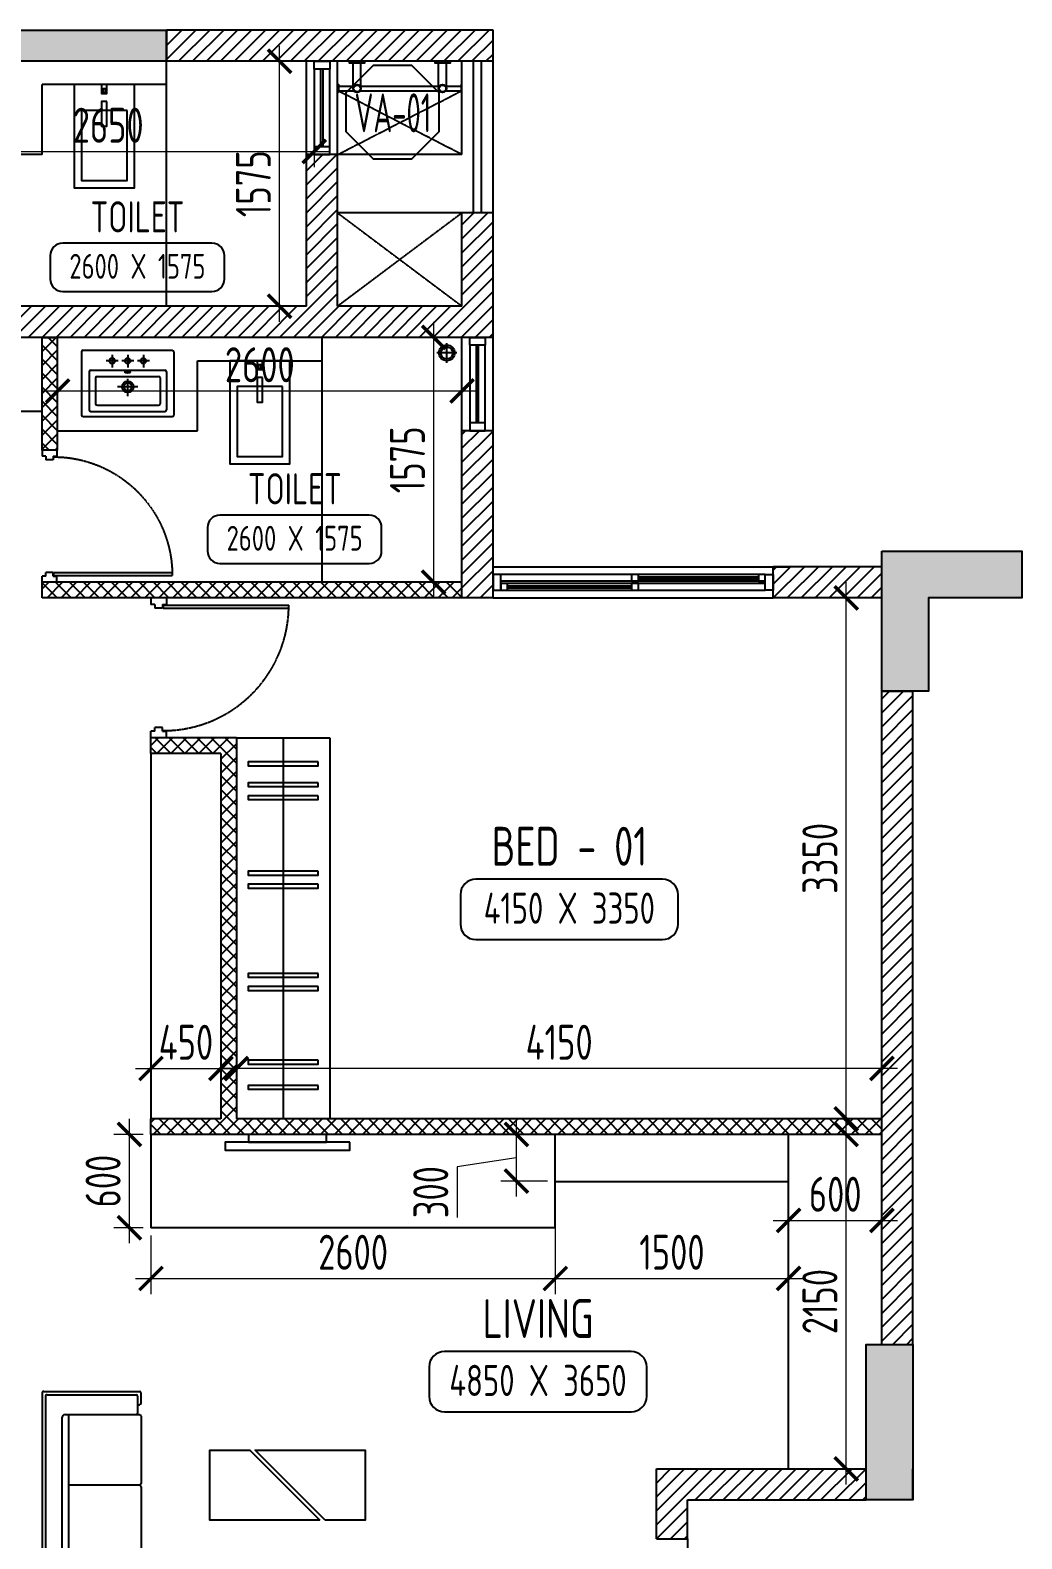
# Model space of a CAD drawing. Header units: millimetres. Extents: x -92307 to 258096, y -47434 to 112633.
# Drawn here: x 67 to 6443, y 9049 to 18749 of the extents above; entities that cross this region are included whole.
import ezdxf
from ezdxf.enums import TextEntityAlignment as Align

# ---------------------------------------------------------------- set-up
doc = ezdxf.new("R2010")
doc.units = ezdxf.units.MM
doc.header["$LTSCALE"] = 10
doc.header["$PDMODE"] = 35
doc.header["$PDSIZE"] = 500
doc.linetypes.add('DASHED', pattern=[19.05, 12.7, -6.35])
doc.linetypes.add('HIDDEN', pattern=[9.525, 6.35, -3.175])
for name, color, linetype in [('07--DIM-1', 1, 'Continuous'), ('A--BLOCKWALL-1', 9, 'Continuous'), ('A--BLOCKWALL-2', 2, 'Continuous'), ('A--BLOCKWALL-3', 3, 'Continuous'), ('A--BLOCKWALL-HATCH', 8, 'Continuous'), ('A--CONCRETE-1', 9, 'Continuous'), ('A--DOWN', 34, 'Continuous'), ('A--FIXTURE-0', 8, 'Continuous'), ('A--FURNITURE-0', 253, 'Continuous'), ('A--FURNITURE-1', 9, 'Continuous'), ('A--GLAZING-0', 181, 'Continuous'), ('A--HATCH-1', 8, 'Continuous'), ('A--SANITARY-0', 253, 'Continuous'), ('A--SHAFT-HIDDEN', 9, 'HIDDEN'), ('A--SPACENUMBER', 2, 'Continuous'), ('A--SPACENUMBER-1', 8, 'Continuous'), ('A--SPACEREF', 3, 'Continuous'), ('A--STELWRK-1', 9, 'Continuous'), ('A--TILING-1', 8, 'Continuous'), ('A--WINREF', 7, 'Continuous'), ('A--WINREF-1', 8, 'Continuous'), ('Typical floor Column Centre line$0$X-3rd Floor Column$0$A--COL250', 250, 'Continuous'), ('Typical floor Column Centre line$0$X-3rd Floor Column$0$A--CONCRETE-4', 4, 'Continuous')]:
    doc.layers.add(name, color=color, linetype=linetype)
doc.layers.add('A--STELWRK-2', color=2, linetype='Continuous', lineweight=25)
doc.styles.add('ISO', font='isocp2.shx', dxfattribs={"width": 0.8})
doc.dimstyles.new('A-DIM-100', dxfattribs={"dimscale": 100, "dimtxt": 2.25, "dimasz": 1.5, "dimexe": 1, "dimexo": 0.5, "dimgap": 0, "dimtad": 0, "dimdec": 0, "dimzin": 12, "dimdsep": 46, "dimtxsty": 'ISO', "dimblk": 'ARCHTICK', "dimcen": 1, "dimdle": 1, "dimclrd": 8, "dimclre": 8, "dimclrt": 256, "dimadec": 0, "dimazin": 3, "dimtfac": 1, "dimtdec": 0, "dimtmove": 1, "dimatfit": 2, "dimfxl": 1, "dimtvp": 0.75, "dimtolj": 1, "dimtzin": 12, "dimlwd": 18, "dimlwe": 18, "dimarcsym": 0})
pattern_1 = [(45, (9143.29, 4849.43), (-44.90128, 44.90128), [])]
pattern_2 = [(45, (9143.29, 4849.43), (-44.90128, 44.90128), []), (135, (9143.29, 4849.43), (-44.90128, -44.90128), [])]

# ---------------------------------------------------------------- blocks, each defined once
blk = doc.blocks.new('A$C542B73FF')
at = {"layer": 'A--FURNITURE-0'}
for points in [[(-400, 50), (400, 50), (400, 100), (-400, 100)], [(-250, 0), (250, 0), (250, 50), (-250, 50)]]:
    blk.add_lwpolyline(points, close=True, dxfattribs=at)
blk = doc.blocks.new('A$C1CBF2325')
at = {"layer": 'A--DOWN'}
for p, q in [((100, 0), (0, 0)), ((0, 0), (0, -42)), ((100, 0), (100, -42)), ((25, -42), (0, -42)), ((25, -42), (25, -67)), ((75, -67), (25, -67)), ((75, -42), (75, -67)), ((75, -42), (100, -42)), ((78.8, -46.2), (78.8, -67)), ((78.8, -46.2), (886, -46.2)), ((78.8, -67), (886, -67)), ((886, -67), (886, -46.2)), ((25, -858), (0, -858)), ((0, -900), (0, -858)), ((75, -833), (25, -833)), ((25, -858), (25, -833)), ((75, -858), (75, -833)), ((75, -858), (100, -858)), ((100, -900), (100, -858)), ((100, -900), (0, -900))]:
    blk.add_line(p, q, dxfattribs=at)
at = {"layer": 'A--DOWN', "color": 8, "linetype": 'DASHED', "ltscale": 0.005}
blk.add_arc((78.8, -46.2), 807.5, 269.73187, 358.52905, dxfattribs=at)
blk = doc.blocks.new('A$C68464E93')
at = {"layer": 'A--BLOCKWALL-1'}
for p, q in [((600, 200), (0, 200)), ((600, 0), (0, 0))]:
    blk.add_line(p, q, dxfattribs=at)
at = {"layer": 'A--DOWN'}
for p, q in [((50, 150), (550, 150)), ((550, 50), (50, 50))]:
    blk.add_line(p, q, dxfattribs=at)
for points in [[(50, 50), (50, 150), (0, 150), (0, 50), (50, 50)], [(550, 50), (550, 150), (600, 150), (600, 50), (550, 50)]]:
    blk.add_lwpolyline(points, dxfattribs=at)
at = {"layer": 'A--GLAZING-0'}
for p, q in [((550, 107), (50, 107)), ((550, 93), (50, 93))]:
    blk.add_line(p, q, dxfattribs=at)
blk = doc.blocks.new('A$C613641B0')
at = {"layer": 'A--BLOCKWALL-1'}
for p, q in [((0, 0), (-1800, 0)), ((0, -200), (-1800, -200))]:
    blk.add_line(p, q, dxfattribs=at)
at = {"layer": 'A--DOWN'}
for p, q in [((-50, -50), (-1750, -50)), ((-1750, -92.7), (-93, -92.7)), ((-1750, -107.3), (-50, -107.3)), ((-1750, -150), (-50, -150))]:
    blk.add_line(p, q, dxfattribs=at)
for points in [[(-1750, -50), (-1750, -150), (-1800, -150), (-1800, -50)], [(-934, -50), (-934, -92.7), (-891, -92.7), (-891, -50)], [(-93, -50), (-93, -92.7), (-50, -92.7), (-50, -50)], [(-50, -50), (-50, -150), (0, -150), (0, -50)], [(-1750, -107.3), (-1750, -150), (-1707, -150), (-1707, -107.3)], [(-934, -107.3), (-934, -150), (-891, -150), (-891, -107.3)]]:
    blk.add_lwpolyline(points, close=True, dxfattribs=at)
at = {"layer": 'A--GLAZING-0'}
for p, q in [((-93, -64.4), (-891, -64.4)), ((-93, -78.4), (-891, -78.4)), ((-934, -121.6), (-1707, -121.6)), ((-934, -135.6), (-1707, -135.6))]:
    blk.add_line(p, q, dxfattribs=at)
blk = doc.blocks.new('A$C704305AF')
at = {"layer": 'A--SANITARY-0'}
for p, q in [((0, 0.0635), (0, -0.0635)), ((0.0635, 0), (-0.0635, 0))]:
    blk.add_line(p, q, dxfattribs=at)
for major_axis, start_param, end_param in [((0, 0.0508), 3.141593, 9.424778), ((0, 0.0381), 6.283185307145827, 12.56637061432541)]:
    blk.add_ellipse((0, 0), major_axis=major_axis, ratio=1, start_param=start_param, end_param=end_param, dxfattribs=at)
blk = doc.blocks.new('SPACE')
at = {"layer": 'A--SPACENUMBER-1'}
blk.add_lwpolyline([(-600, 0), (600, 0, 0.41421356), (700, 100), (700, 288.5, 0.41421356), (600, 388.5), (-600, 388.5, 0.41421356), (-700, 288.5), (-700, 100, 0.41421356), (-600, 0, -0.05251446)], format="xyb", dxfattribs=at)
at = {"layer": 'A--SPACENUMBER', "style": 'ISO', "width": 0.8, "flags": 4}
blk.add_attdef('01', text='', height=250, dxfattribs=at).set_placement((0.455, 202.41), align=Align.MIDDLE)
at = {"layer": 'A--SPACEREF', "style": 'ISO', "width": 0.8, "flags": 4}
blk.add_attdef('S', text='', height=300, dxfattribs=at).set_placement((1.35, 474.975), align=Align.CENTER)
blk = doc.blocks.new('AL-OP')
at = {"layer": 'A--WINREF-1'}
blk.add_lwpolyline([(-124.3, 300), (-300, 124.3), (-300, -124.3), (-124.3, -300), (124.3, -300), (300, -124.3), (300, 124.3), (124.3, 300)], close=True, dxfattribs=at)
at = {"layer": 'A--WINREF', "style": 'ISO', "width": 0.6}
blk.add_attdef('AL-OP', text='', height=250, dxfattribs=at).set_placement((3.2, -4.8), align=Align.MIDDLE)
blk = doc.blocks.new('A$C3A434446')
at = {"layer": 'A--STELWRK-1', "color": 1}
for p, q in [((110, 939), (110, 1089)), ((160, 939), (160, 1089)), ((660, 939), (660, 1089)), ((710, 939), (710, 1089)), ((15, 939), (115, 939)), ((15, 909), (115, 909)), ((155, 939), (665, 939)), ((155, 909), (665, 909)), ((705, 939), (805, 939)), ((705, 909), (805, 909))]:
    blk.add_line(p, q, dxfattribs=at)
at = {"layer": 'A--STELWRK-1'}
for points in [[(85.4, 1099), (85.4, 1089), (185.4, 1089), (185.4, 1099)], [(635.4, 1099), (635.4, 1089), (735.4, 1089), (735.4, 1099)], [(15, 899), (10, 899), (10, 949), (15, 949)], [(805, 899), (810, 899), (810, 949), (805, 949)]]:
    blk.add_lwpolyline(points, close=True, dxfattribs=at)
at = {"layer": 'A--STELWRK-2'}
for centre, radius in [((135, 924), 25), ((135, 924), 22), ((685, 924), 25), ((685, 924), 22)]:
    blk.add_circle(centre, radius, dxfattribs=at)
blk = doc.blocks.new('A$C64853205')
at = {"layer": 'A--FURNITURE-0'}
for p, q in [((-708, 13), (-708, 736)), ((-621, 749), (-696, 749)), ((-683, 38), (-683, 711)), ((-546, 724), (-671, 724)), ((-608, 724), (-608, 736)), ((-533, 711), (-533, 736)), ((-533, 175), (-533, 711)), ((-521, 749), (-12, 749)), ((0, 736), (0, 200)), ((13, 749), (521, 749)), ((533, 736), (533, 175)), ((546, 724), (671, 724)), ((608, 724), (608, 736)), ((621, 749), (696, 749)), ((683, 38), (683, 711)), ((708, 13), (708, 736)), ((-533, 200), (533, 200)), ((-508, 150), (508, 150)), ((-696, 0), (696, 0)), ((-671, 25), (671, 25))]:
    blk.add_line(p, q, dxfattribs=at)
for centre, radius, start, end in [((-696, 736), 12.5, 90, 180), ((-671, 711), 12.5, 90, 180), ((-621, 736), 12.5, 0, 90), ((-546, 711), 12.5, 0, 90), ((-521, 736), 12.5, 90, 180), ((-12, 736), 12.5, 0, 90), ((13, 736), 12.5, 90, 180), ((521, 736), 12.5, 0, 90), ((546, 711), 12.5, 90, 180), ((621, 736), 12.5, 90, 180), ((671, 711), 12.5, 0, 90), ((696, 736), 12.5, 0, 90), ((-508, 175), 25, 180, 270), ((508, 175), 25, 270, 0), ((-696, 13), 12.5, 180, 270), ((-671, 38), 12.5, 180, 270), ((671, 38), 12.5, 270, 0), ((696, 13), 12.5, 270, 0)]:
    blk.add_arc(centre, radius, start, end, dxfattribs=at)
blk = doc.blocks.new('A$C76363F86-flat-10')
at = {"layer": 'A--SANITARY-0'}
for points in [[(0, -0.1932), (0, 0.1932), (-0.6627, 0.1932), (-0.6627, -0.1932)], [(-0.1667, -0.1461), (-0.1667, 0.1461), (-0.6157, 0.1461), (-0.6157, -0.1461)], [(-0.108, -0.0173), (-0.108, 0.0173), (-0.2664, 0.0173), (-0.2664, -0.0173)], [(0, -0.0173), (0, 0.0173), (-0.0567, 0.0173), (-0.0567, -0.0173)], [(-0.0269, -0.0093), (-0.0269, 0.0081), (-0.0504, 0.0081), (-0.0504, -0.0093)]]:
    blk.add_lwpolyline(points, close=True, dxfattribs=at)
blk = doc.blocks.new('A$C302618AE')
at = {"layer": 'A--SANITARY-0'}
for p, q in [((-286.6, 0), (286.6, 0)), ((-296.6, -10), (-296.6, -416.5)), ((-60.1, -67.5), (-138, -67.5)), ((-99.5, -30), (-99.5, -110.2)), ((40, -67.5), (-37.9, -67.5)), ((0.5, -30), (0.5, -110.2)), ((140.5, -67.5), (62.6, -67.5)), ((101.1, -30), (101.1, -110.2)), ((296.6, -10), (296.6, -416.5)), ((-247.4, -138.5), (-247.4, -382.6)), ((-237.4, -128.5), (240, -128.5)), ((-206.4, -177.7), (-206.4, -343.3)), ((-196.4, -167.7), (198.9, -167.7)), ((-0.1, -182.6), (-0.1, -294.6)), ((208.9, -177.7), (208.9, -343.3)), ((250, -138.5), (250, -382.6)), ((65.1, -236), (-64.9, -236)), ((-196.4, -353.3), (198.9, -353.3)), ((-286.6, -426.5), (286.6, -426.5)), ((-237.4, -392.6), (240, -392.6))]:
    blk.add_line(p, q, dxfattribs=at)
for centre, radius in [((-99.5, -67.5), 17.8), ((0.5, -67.5), 17.8), ((101.1, -67.5), 17.8), ((1.1, -234.9), 36.3), ((1.1, -234.7), 25)]:
    blk.add_circle(centre, radius, dxfattribs=at)
for centre, start, end in [((-286.6, -10), 90, 180), ((286.6, -10), 0, 90), ((-237.4, -138.5), 90, 180), ((-196.4, -177.7), 90, 180), ((198.9, -177.7), 0, 90), ((240, -138.5), 0, 90), ((-237.4, -382.6), 180, 270), ((-196.4, -343.3), 180, 270), ((198.9, -343.3), 270, 0), ((240, -382.6), 270, 0), ((-286.6, -416.5), 180, 270), ((286.6, -416.5), 270, 0)]:
    blk.add_arc(centre, 10, start, end, dxfattribs=at)
blk.add_ellipse((-0.1, -141.1), major_axis=(17.6, 0), ratio=0.318204, dxfattribs=at)
blk = doc.blocks.new('_ArchTick')
at = {"color": 0, "const_width": 0.15}
blk.add_lwpolyline([(-0.5, -0.5), (0.5, 0.5)], dxfattribs=at)
blk = doc.blocks.new('*D445')
at = {"layer": '07--DIM-1', "color": 8, "lineweight": 18}
for p, q in [((-756.7, 18499.4), (-756.7, 17869.3)), ((1893.3, 18449.4), (1893.3, 17869.3)), ((-856.7, 17969.3), (1993.3, 17969.3))]:
    blk.add_line(p, q, dxfattribs=at)
at = {"layer": 'Defpoints', "color": 0}
for p in [(-756.7, 18549.4), (1893.3, 18499.4), (1893.3, 17969.3)]:
    blk.add_point(p, dxfattribs=at)
at = {"layer": '07--DIM-1', "color": 8, "lineweight": 18, "xscale": 150, "yscale": 150, "zscale": 150, "rotation": 180}
blk.add_blockref('_ArchTick', (-756.7, 17969.3), dxfattribs=at)
at = {"layer": '07--DIM-1', "color": 8, "lineweight": 18, "xscale": 150, "yscale": 150, "zscale": 150}
blk.add_blockref('_ArchTick', (1893.3, 17969.3), dxfattribs=at)
at = {"layer": '07--DIM-1', "insert": (568.3, 18138.1), "char_height": 225, "attachment_point": 5, "style": 'ISO'}
blk.add_mtext('\\A1;2650', dxfattribs=at)
blk = doc.blocks.new('*D446')
at = {"layer": '07--DIM-1', "color": 8, "lineweight": 18}
for p, q in [((1670.3, 16874.4), (1670.3, 18649.4)), ((1793.3, 18549.4), (1570.3, 18549.4)), ((1793.3, 16974.4), (1570.3, 16974.4))]:
    blk.add_line(p, q, dxfattribs=at)
at = {"layer": 'Defpoints', "color": 0}
for p in [(1670.3, 18549.4), (1843.3, 18549.4), (1843.3, 16974.4)]:
    blk.add_point(p, dxfattribs=at)
at = {"layer": '07--DIM-1', "color": 8, "lineweight": 18, "xscale": 150, "yscale": 150, "zscale": 150}
for p, rotation in [((1670.3, 18549.4), 90), ((1670.3, 16974.4), 270)]:
    blk.add_blockref('_ArchTick', p, dxfattribs=dict(at, rotation=rotation))
at = {"layer": '07--DIM-1', "insert": (1501.6, 17761.9), "char_height": 225, "attachment_point": 5, "rotation": 90, "style": 'ISO'}
blk.add_mtext('\\A1;1575', dxfattribs=at)
blk = doc.blocks.new('*D447')
at = {"layer": '07--DIM-1', "color": 8, "lineweight": 18}
for p, q in [((243.3, 16724.4), (243.3, 16329.6)), ((2843.3, 16724.4), (2843.3, 16329.6)), ((143.3, 16429.6), (2943.3, 16429.6))]:
    blk.add_line(p, q, dxfattribs=at)
at = {"layer": 'Defpoints', "color": 0}
for p in [(243.3, 16774.4), (2843.3, 16774.4), (2843.3, 16429.6)]:
    blk.add_point(p, dxfattribs=at)
at = {"layer": '07--DIM-1', "color": 8, "lineweight": 18, "xscale": 150, "yscale": 150, "zscale": 150, "rotation": 180}
blk.add_blockref('_ArchTick', (243.3, 16429.6), dxfattribs=at)
at = {"layer": '07--DIM-1', "color": 8, "lineweight": 18, "xscale": 150, "yscale": 150, "zscale": 150}
blk.add_blockref('_ArchTick', (2843.3, 16429.6), dxfattribs=at)
at = {"layer": '07--DIM-1', "insert": (1543.3, 16598.3), "char_height": 225, "attachment_point": 5, "style": 'ISO'}
blk.add_mtext('\\A1;2600', dxfattribs=at)
blk = doc.blocks.new('*D448')
at = {"layer": '07--DIM-1', "color": 8, "lineweight": 18}
for p, q in [((2661.2, 16874.4), (2661.2, 15099.4)), ((2793.3, 16774.4), (2561.2, 16774.4)), ((2793.3, 15199.4), (2561.2, 15199.4))]:
    blk.add_line(p, q, dxfattribs=at)
at = {"layer": 'Defpoints', "color": 0}
for p in [(2843.3, 16774.4), (2661.2, 15199.4), (2843.3, 15199.4)]:
    blk.add_point(p, dxfattribs=at)
at = {"layer": '07--DIM-1', "color": 8, "lineweight": 18, "xscale": 150, "yscale": 150, "zscale": 150}
for p, rotation in [((2661.2, 16774.4), 90), ((2661.2, 15199.4), 270)]:
    blk.add_blockref('_ArchTick', p, dxfattribs=dict(at, rotation=rotation))
at = {"layer": '07--DIM-1', "insert": (2492.5, 15986.9), "char_height": 225, "attachment_point": 5, "rotation": 90, "style": 'ISO'}
blk.add_mtext('\\A1;1575', dxfattribs=at)
blk = doc.blocks.new('*D453')
at = {"layer": '07--DIM-1', "color": 8, "lineweight": 18}
for p, q in [((1393.3, 11799.4), (1393.3, 12173.3)), ((5543.3, 11799.4), (5543.3, 12173.3)), ((5643.3, 12073.3), (1293.3, 12073.3))]:
    blk.add_line(p, q, dxfattribs=at)
at = {"layer": 'Defpoints', "color": 0}
for p in [(1393.3, 12073.3), (1393.3, 11749.4), (5543.3, 11749.4)]:
    blk.add_point(p, dxfattribs=at)
at = {"layer": '07--DIM-1', "color": 8, "lineweight": 18, "xscale": 150, "yscale": 150, "zscale": 150, "rotation": 180}
blk.add_blockref('_ArchTick', (1393.3, 12073.3), dxfattribs=at)
at = {"layer": '07--DIM-1', "color": 8, "lineweight": 18, "xscale": 150, "yscale": 150, "zscale": 150}
blk.add_blockref('_ArchTick', (5543.3, 12073.3), dxfattribs=at)
at = {"layer": '07--DIM-1', "insert": (3468.3, 12242), "char_height": 225, "attachment_point": 5, "style": 'ISO'}
blk.add_mtext('\\A1;4150', dxfattribs=at)
blk = doc.blocks.new('*D454')
at = {"layer": '07--DIM-1', "color": 8, "lineweight": 18}
for p, q in [((5313.7, 9399.4), (5313.7, 11749.4)), ((5393.3, 11649.4), (5213.7, 11649.4)), ((5393.3, 9499.4), (5213.7, 9499.4))]:
    blk.add_line(p, q, dxfattribs=at)
at = {"layer": 'Defpoints', "color": 0}
for p in [(5313.7, 11649.4), (5443.3, 11649.4), (5443.3, 9499.4)]:
    blk.add_point(p, dxfattribs=at)
at = {"layer": '07--DIM-1', "color": 8, "lineweight": 18, "xscale": 150, "yscale": 150, "zscale": 150}
for p, rotation in [((5313.7, 11649.4), 90), ((5313.7, 9499.4), 270)]:
    blk.add_blockref('_ArchTick', p, dxfattribs=dict(at, rotation=rotation))
at = {"layer": '07--DIM-1', "insert": (5144.9, 10574.4), "char_height": 225, "attachment_point": 5, "rotation": 90, "style": 'ISO'}
blk.add_mtext('\\A1;2150', dxfattribs=at)
blk = doc.blocks.new('*D455')
at = {"layer": '07--DIM-1', "color": 8, "lineweight": 18}
for p, q in [((5313.7, 11649.4), (5313.7, 15199.4)), ((5493.3, 15099.4), (5213.7, 15099.4)), ((5493.3, 11749.4), (5213.7, 11749.4))]:
    blk.add_line(p, q, dxfattribs=at)
at = {"layer": 'Defpoints', "color": 0}
for p in [(5313.7, 15099.4), (5543.3, 15099.4), (5543.3, 11749.4)]:
    blk.add_point(p, dxfattribs=at)
at = {"layer": '07--DIM-1', "color": 8, "lineweight": 18, "xscale": 150, "yscale": 150, "zscale": 150}
for p, rotation in [((5313.7, 15099.4), 90), ((5313.7, 11749.4), 270)]:
    blk.add_blockref('_ArchTick', p, dxfattribs=dict(at, rotation=rotation))
at = {"layer": '07--DIM-1', "insert": (5145, 13424.4), "char_height": 225, "attachment_point": 5, "rotation": 90, "style": 'ISO'}
blk.add_mtext('\\A1;3350', dxfattribs=at)
blk = doc.blocks.new('*D456')
at = {"layer": '07--DIM-1', "color": 8, "lineweight": 18}
for p, q in [((843.3, 11799.4), (843.3, 12173.3)), ((1293.3, 11799.4), (1293.3, 12173.3)), ((743.3, 12073.3), (1393.3, 12073.3))]:
    blk.add_line(p, q, dxfattribs=at)
at = {"layer": 'Defpoints', "color": 0}
for p in [(1293.3, 12073.3), (843.3, 11749.4), (1293.3, 11749.4)]:
    blk.add_point(p, dxfattribs=at)
at = {"layer": '07--DIM-1', "color": 8, "lineweight": 18, "xscale": 150, "yscale": 150, "zscale": 150, "rotation": 180}
blk.add_blockref('_ArchTick', (843.3, 12073.3), dxfattribs=at)
at = {"layer": '07--DIM-1', "color": 8, "lineweight": 18, "xscale": 150, "yscale": 150, "zscale": 150}
blk.add_blockref('_ArchTick', (1293.3, 12073.3), dxfattribs=at)
at = {"layer": '07--DIM-1', "insert": (1068.3, 12242), "char_height": 225, "attachment_point": 5, "style": 'ISO'}
blk.add_mtext('\\A1;450', dxfattribs=at)
blk = doc.blocks.new('*D461')
at = {"layer": '07--DIM-1', "color": 8, "lineweight": 18}
for p, q in [((704.4, 10949.4), (704.4, 11749.4)), ((793.3, 11649.4), (604.4, 11649.4)), ((793.3, 11049.4), (604.4, 11049.4))]:
    blk.add_line(p, q, dxfattribs=at)
at = {"layer": 'Defpoints', "color": 0}
for p in [(704.4, 11649.4), (843.3, 11649.4), (843.3, 11049.4)]:
    blk.add_point(p, dxfattribs=at)
at = {"layer": '07--DIM-1', "color": 8, "lineweight": 18, "xscale": 150, "yscale": 150, "zscale": 150}
for p, rotation in [((704.4, 11649.4), 90), ((704.4, 11049.4), 270)]:
    blk.add_blockref('_ArchTick', p, dxfattribs=dict(at, rotation=rotation))
at = {"layer": '07--DIM-1', "insert": (535.6, 11349.4), "char_height": 225, "attachment_point": 5, "rotation": 90, "style": 'ISO'}
blk.add_mtext('\\A1;600', dxfattribs=at)
blk = doc.blocks.new('*D462')
at = {"layer": '07--DIM-1', "color": 8, "lineweight": 18}
for p, q in [((843.3, 10999.4), (843.3, 10623.1)), ((3443.3, 10999.4), (3443.3, 10623.1)), ((743.3, 10723.1), (3543.3, 10723.1))]:
    blk.add_line(p, q, dxfattribs=at)
at = {"layer": 'Defpoints', "color": 0}
for p in [(843.3, 11049.4), (3443.3, 11049.4), (3443.3, 10723.1)]:
    blk.add_point(p, dxfattribs=at)
at = {"layer": '07--DIM-1', "color": 8, "lineweight": 18, "xscale": 150, "yscale": 150, "zscale": 150, "rotation": 180}
blk.add_blockref('_ArchTick', (843.3, 10723.1), dxfattribs=at)
at = {"layer": '07--DIM-1', "color": 8, "lineweight": 18, "xscale": 150, "yscale": 150, "zscale": 150}
blk.add_blockref('_ArchTick', (3443.3, 10723.1), dxfattribs=at)
at = {"layer": '07--DIM-1', "insert": (2143.3, 10891.9), "char_height": 225, "attachment_point": 5, "style": 'ISO'}
blk.add_mtext('\\A1;2600', dxfattribs=at)
blk = doc.blocks.new('*D463')
at = {"layer": '07--DIM-1', "color": 8, "lineweight": 18}
for p, q in [((3443.3, 11294.6), (3443.3, 10623.1)), ((4943.3, 11294.6), (4943.3, 10623.1)), ((3343.3, 10723.1), (5043.3, 10723.1))]:
    blk.add_line(p, q, dxfattribs=at)
at = {"layer": 'Defpoints', "color": 0}
for p in [(3443.3, 11344.6), (4943.3, 11344.6), (4943.3, 10723.1)]:
    blk.add_point(p, dxfattribs=at)
at = {"layer": '07--DIM-1', "color": 8, "lineweight": 18, "xscale": 150, "yscale": 150, "zscale": 150, "rotation": 180}
blk.add_blockref('_ArchTick', (3443.3, 10723.1), dxfattribs=at)
at = {"layer": '07--DIM-1', "color": 8, "lineweight": 18, "xscale": 150, "yscale": 150, "zscale": 150}
blk.add_blockref('_ArchTick', (4943.3, 10723.1), dxfattribs=at)
at = {"layer": '07--DIM-1', "insert": (4193.3, 10891.9), "char_height": 225, "attachment_point": 5, "style": 'ISO'}
blk.add_mtext('\\A1;1500', dxfattribs=at)
blk = doc.blocks.new('*D464')
at = {"layer": '07--DIM-1', "color": 8, "lineweight": 18}
for p, q in [((3192.7, 11749.4), (3192.7, 11249.4)), ((3393.3, 11649.4), (3092.7, 11649.4)), ((3192.7, 11499.4), (2811.4, 11440.6)), ((2811.4, 11440.6), (2811.4, 11116.4)), ((3393.3, 11349.4), (3092.7, 11349.4))]:
    blk.add_line(p, q, dxfattribs=at)
at = {"layer": 'Defpoints', "color": 0}
for p in [(3443.3, 11649.4), (3192.7, 11349.4), (3443.3, 11349.4)]:
    blk.add_point(p, dxfattribs=at)
at = {"layer": '07--DIM-1', "color": 8, "lineweight": 18, "xscale": 150, "yscale": 150, "zscale": 150}
for p, rotation in [((3192.7, 11649.4), 90), ((3192.7, 11349.4), 270)]:
    blk.add_blockref('_ArchTick', p, dxfattribs=dict(at, rotation=rotation))
at = {"layer": '07--DIM-1', "insert": (2642.7, 11278.5), "char_height": 225, "attachment_point": 5, "rotation": 90, "style": 'ISO'}
blk.add_mtext('\\A1;300', dxfattribs=at)
blk = doc.blocks.new('*D465')
at = {"layer": '07--DIM-1', "color": 8, "lineweight": 18}
for p, q in [((4943.3, 11599.4), (4943.3, 10996.2)), ((5543.3, 11599.4), (5543.3, 10996.2)), ((4843.3, 11096.2), (5643.3, 11096.2))]:
    blk.add_line(p, q, dxfattribs=at)
at = {"layer": 'Defpoints', "color": 0}
for p in [(4943.3, 11649.4), (5543.3, 11649.4), (5543.3, 11096.2)]:
    blk.add_point(p, dxfattribs=at)
at = {"layer": '07--DIM-1', "color": 8, "lineweight": 18, "xscale": 150, "yscale": 150, "zscale": 150, "rotation": 180}
blk.add_blockref('_ArchTick', (4943.3, 11096.2), dxfattribs=at)
at = {"layer": '07--DIM-1', "color": 8, "lineweight": 18, "xscale": 150, "yscale": 150, "zscale": 150}
blk.add_blockref('_ArchTick', (5543.3, 11096.2), dxfattribs=at)
at = {"layer": '07--DIM-1', "insert": (5243.3, 11265), "char_height": 225, "attachment_point": 5, "style": 'ISO'}
blk.add_mtext('\\A1;600', dxfattribs=at)

msp = doc.modelspace()

# ---------------------------------------------------------------- hatches: boundary and pattern name
at = {"layer": 'A--BLOCKWALL-HATCH'}
h = msp.add_hatch(dxfattribs=at)
h.set_pattern_fill('ANSI37', color=256, scale=20, style=0)
h.set_pattern_definition(pattern_2)
h.paths.add_polyline_path([(143.3, 16774.4), (243.3, 16774.4), (243.3, 16049.4), (143.3, 16049.4)])
h = msp.add_hatch(dxfattribs=at)
h.set_pattern_fill('ANSI37', color=256, scale=20, style=0)
h.set_pattern_definition(pattern_2)
h.paths.add_polyline_path([(2843.3, 15099.4), (143.3, 15099.4), (143.3, 15199.4), (2843.3, 15199.4)])
h = msp.add_hatch(dxfattribs=at)
h.set_pattern_fill('ANSI37', color=256, scale=20, style=0)
h.set_pattern_definition(pattern_2)
h.paths.add_polyline_path([(1293.3, 12974.4), (1293.3, 12874.4), (1293.3, 11749.4), (843.3, 11749.4), (843.3, 11649.4), (5543.3, 11649.4), (5543.3, 11749.4), (1393.3, 11749.4), (1393.3, 14199.4), (843.3, 14199.4), (843.3, 14099.4), (1293.3, 14099.4)])
at = {"layer": 'A--HATCH-1'}
h = msp.add_hatch(dxfattribs=at)
h.set_pattern_fill('ANSI31', color=256, scale=20, style=0)
h.set_pattern_definition(pattern_1)
h.paths.add_polyline_path([(3043.3, 18549.4), (943.3, 18549.4), (943.3, 18749.4), (3043.3, 18749.4)])
h = msp.add_hatch(dxfattribs=at)
h.set_pattern_fill('ANSI31', color=256, scale=20, style=0)
h.set_pattern_definition(pattern_1)
h.paths.add_polyline_path([(3043.3, 16774.4), (3043.3, 17574.4), (2843.3, 17574.4), (2843.3, 16974.4), (2043.3, 16974.4), (2043.3, 17949.4), (1843.3, 17949.4), (1843.3, 16974.4), (-856.7, 16974.4), (-856.7, 16774.4)])
h = msp.add_hatch(dxfattribs=at)
h.set_pattern_fill('ANSI31', color=256, scale=20, style=0)
h.set_pattern_definition(pattern_1)
h.paths.add_polyline_path([(3043.3, 16174.4), (2843.3, 16174.4), (2843.3, 15099.4), (3043.3, 15099.4)])
h = msp.add_hatch(dxfattribs=at)
h.set_pattern_fill('ANSI31', color=256, scale=20, style=0)
h.set_pattern_definition(pattern_1)
h.paths.add_polyline_path([(5543.3, 15299.4), (4843.3, 15299.4), (4843.3, 15099.4), (5543.3, 15099.4)])
h = msp.add_hatch(dxfattribs=at)
h.set_pattern_fill('ANSI31', color=256, scale=20, style=0)
h.set_pattern_definition(pattern_1)
h.paths.add_polyline_path([(5543.3, 10299.4), (5743.3, 10299.4), (5743.3, 14499.4), (5543.3, 14499.4)])
h = msp.add_hatch(dxfattribs=at)
h.set_pattern_fill('ANSI31', color=256, scale=20, style=0)
h.set_pattern_definition(pattern_1)
h.paths.add_polyline_path([(5443.3, 9299.4), (5443.3, 9499.4), (4093.3, 9499.4), (4093.3, 9049.4), (4293.3, 9049.4), (4293.3, 9299.4)])
at = {"layer": 'Typical floor Column Centre line$0$X-3rd Floor Column$0$A--COL250'}
h = msp.add_hatch(color=256, dxfattribs=at)
h.dxf.hatch_style = 1
h.paths.add_polyline_path([(-306.7, 18749.4), (943.3, 18749.4), (943.3, 18549.4), (-306.7, 18549.4)])
h = msp.add_hatch(color=256, dxfattribs=at)
h.dxf.hatch_style = 1
h.paths.add_polyline_path([(5843.3, 15099.4), (6443.3, 15099.4), (6443.3, 15399.4), (5543.3, 15399.4), (5543.3, 14499.4), (5843.3, 14499.4)])
h = msp.add_hatch(color=256, dxfattribs=at)
h.dxf.hatch_style = 1
h.paths.add_polyline_path([(5443.3, 9299.4), (5443.3, 10299.4), (5743.3, 10299.4), (5743.3, 9299.4)])

# ---------------------------------------------------------------- linework, layer by layer
msp.add_line((-756.7, 16299.4), (143.3, 16299.4))
at = {"layer": 'A--BLOCKWALL-2'}
for p, q in [((143.3, 16049.4), (143.3, 16774.4)), ((143.3, 16774.4), (243.3, 16774.4)), ((243.3, 16049.4), (243.3, 16774.4)), ((243.3, 16049.4), (143.3, 16049.4)), ((4843.3, 15299.4), (4943.3, 15299.4)), ((143.3, 15099.4), (143.3, 15199.4)), ((2843.3, 15199.4), (143.3, 15199.4)), ((2843.3, 15099.4), (2843.3, 15199.4)), ((2843.3, 15099.4), (143.3, 15099.4)), ((843.3, 14099.4), (843.3, 14199.4)), ((1393.3, 14199.4), (843.3, 14199.4)), ((1393.3, 14199.4), (1393.3, 11749.4)), ((1293.3, 14099.4), (843.3, 14099.4)), ((1293.3, 14099.4), (1293.3, 12974.4)), ((1293.3, 12974.4), (1293.3, 12874.4)), ((1293.3, 12874.4), (1293.3, 11749.4)), ((843.3, 11649.4), (843.3, 11749.4)), ((1293.3, 11749.4), (843.3, 11749.4)), ((5543.3, 11749.4), (1393.3, 11749.4)), ((5543.3, 11649.4), (5543.3, 11749.4)), ((5743.3, 11649.4), (5743.3, 11749.4)), ((5543.3, 11649.4), (843.3, 11649.4))]:
    msp.add_line(p, q, dxfattribs=at)
at = {"layer": 'A--BLOCKWALL-3'}
for p, q in [((943.3, 18549.4), (943.3, 18749.4)), ((3043.3, 18749.4), (943.3, 18749.4)), ((3043.3, 18549.4), (3043.3, 18749.4)), ((3043.3, 18549.4), (943.3, 18549.4)), ((1843.3, 16974.4), (1843.3, 17949.4)), ((2043.3, 17949.4), (1843.3, 17949.4)), ((2043.3, 16974.4), (2043.3, 17949.4)), ((2843.3, 16974.4), (2843.3, 17574.4)), ((3043.3, 17574.4), (2843.3, 17574.4)), ((3043.3, 16774.4), (3043.3, 17574.4)), ((1843.3, 16974.4), (-856.7, 16974.4)), ((2843.3, 16974.4), (2043.3, 16974.4)), ((3043.3, 16774.4), (-856.7, 16774.4)), ((2843.3, 15099.4), (2843.3, 16174.4)), ((3043.3, 16174.4), (2843.3, 16174.4)), ((3043.3, 15099.4), (3043.3, 16174.4)), ((5543.3, 15399.4), (5743.3, 15399.4)), ((4843.3, 15099.4), (4843.3, 15299.4)), ((5543.3, 15299.4), (4843.3, 15299.4)), ((5543.3, 15099.4), (5543.3, 15299.4)), ((3043.3, 15099.4), (2843.3, 15099.4)), ((5543.3, 15099.4), (4843.3, 15099.4)), ((5543.3, 10299.4), (5543.3, 14499.4)), ((5543.3, 14499.4), (5743.3, 14499.4)), ((5743.3, 10299.4), (5743.3, 14499.4)), ((5543.3, 10299.4), (5743.3, 10299.4)), ((4093.3, 9049.4), (4093.3, 9499.4)), ((4093.3, 9499.4), (5443.3, 9499.4)), ((5443.3, 9299.4), (5443.3, 9499.4)), ((5743.3, 9299.4), (5743.3, 9499.4)), ((4293.3, 9049.4), (4293.3, 9299.4)), ((4293.3, 9299.4), (5443.3, 9299.4)), ((4093.3, 9049.4), (4293.3, 9049.4))]:
    msp.add_line(p, q, dxfattribs=at)
at = {"layer": 'A--CONCRETE-1'}
for p, q in [((2843.3, 17949.4), (2843.3, 18549.4)), ((3043.3, 17574.4), (3043.3, 18549.4)), ((2843.3, 17949.4), (2043.3, 17949.4)), ((2843.3, 17574.4), (2043.3, 17574.4))]:
    msp.add_line(p, q, dxfattribs=at)
at = {"layer": 'A--FIXTURE-0'}
for p, q in [((3443.3, 11049.4), (3443.3, 11649.4)), ((4943.3, 9499.4), (4943.3, 11649.4)), ((4943.3, 11344.6), (3443.3, 11344.6)), ((3443.3, 11049.4), (843.3, 11049.4))]:
    msp.add_line(p, q, dxfattribs=at)
at = {"layer": 'A--FURNITURE-0'}
for p, q in [((843.3, 14099.4), (843.3, 11749.4)), ((843.3, 11649.4), (843.3, 11049.4))]:
    msp.add_line(p, q, dxfattribs=at)
at = {"layer": 'A--FURNITURE-0', "elevation": 0}
for points in [[(1928.6, 9169.8), (1221.3, 9169.8), (1221.3, 9619.8), (1478.6, 9619.8)], [(1964, 9169.8), (1514, 9619.8), (2221.3, 9619.8), (2221.3, 9169.8)]]:
    msp.add_lwpolyline(points, close=True, dxfattribs=at)
at = {"layer": 'A--FURNITURE-1'}
for p, q in [((1393.3, 14199.4), (1993.3, 14199.4)), ((1693.3, 14199.4), (1693.3, 11749.4)), ((1993.3, 14199.4), (1993.3, 11749.4))]:
    msp.add_line(p, q, dxfattribs=at)
for points in [[(1918.3, 14045), (1468.3, 14045), (1468.3, 14020), (1918.3, 14020), (1918.3, 14045)], [(1918.3, 13911.2), (1468.3, 13911.2), (1468.3, 13886.2), (1918.3, 13886.2), (1918.3, 13911.2)], [(1918.3, 13827.4), (1468.3, 13827.4), (1468.3, 13802.4), (1918.3, 13802.4), (1918.3, 13827.4)], [(1918.3, 13341.9), (1468.3, 13341.9), (1468.3, 13316.9), (1918.3, 13316.9), (1918.3, 13341.9)], [(1918.3, 13258.1), (1468.3, 13258.1), (1468.3, 13233.1), (1918.3, 13233.1), (1918.3, 13258.1)], [(1918.3, 12684.7), (1468.3, 12684.7), (1468.3, 12659.7), (1918.3, 12659.7), (1918.3, 12684.7)], [(1918.3, 12600.9), (1468.3, 12600.9), (1468.3, 12575.9), (1918.3, 12575.9), (1918.3, 12600.9)], [(1918.3, 12126), (1468.3, 12126), (1468.3, 12101), (1918.3, 12101), (1918.3, 12126)], [(1918.3, 11964.9), (1468.3, 11964.9), (1468.3, 11939.9), (1918.3, 11939.9), (1918.3, 11964.9)]]:
    msp.add_lwpolyline(points, dxfattribs=at)
at = {"layer": 'A--SHAFT-HIDDEN', "ltscale": 0.01}
for p, q in [((2043.3, 17949.4), (2838.3, 18358.4)), ((2843.3, 17949.4), (2048.3, 18358.4)), ((2043.3, 17574.4), (2843.3, 16974.4)), ((2843.3, 17574.4), (2043.3, 16974.4))]:
    msp.add_line(p, q, dxfattribs=at)
at = {"layer": 'A--STELWRK-1', "color": 1}
for p, q in [((2918.3, 17574.4), (2918.3, 18549.4)), ((2968.3, 17574.4), (2968.3, 18549.4))]:
    msp.add_line(p, q, dxfattribs=at)
at = {"layer": 'A--TILING-1'}
for p, q in [((943.3, 16974.4), (943.3, 18549.4)), ((143.3, 17949.4), (143.3, 18399.4)), ((943.3, 18399.4), (143.3, 18399.4)), ((143.3, 17949.4), (-756.7, 17949.4)), ((1943.3, 15199.4), (1943.3, 16774.4)), ((1143.3, 16174.4), (1143.3, 16624.4)), ((1143.3, 16624.4), (1943.3, 16624.4)), ((243.3, 16174.4), (1143.3, 16174.4)), ((4293.3, 9049.4), (4293.3, 7999.4))]:
    msp.add_line(p, q, dxfattribs=at)
at = {"layer": 'Typical floor Column Centre line$0$X-3rd Floor Column$0$A--CONCRETE-4'}
for points in [[(-306.7, 18749.4), (943.3, 18749.4), (943.3, 18549.4), (-306.7, 18549.4)], [(5543.3, 15399.4), (6443.3, 15399.4), (6443.3, 15099.4), (5843.3, 15099.4), (5843.3, 14499.4), (5543.3, 14499.4)], [(5443.3, 9299.4), (5443.3, 10299.4), (5743.3, 10299.4), (5743.3, 9299.4)]]:
    msp.add_lwpolyline(points, close=True, dxfattribs=at)

# ---------------------------------------------------------------- block references
msp.add_blockref('A$C3A434446', (2033.3, 17450.5))
at = {"layer": 'A--DOWN', "extrusion": (0, 0, -1), "zscale": -1, "rotation": 270}
for p in [(-2043.3, 18549.4), (-3043.3, 16774.4)]:
    msp.add_blockref('A$C68464E93', p, dxfattribs=at)
at = {"layer": 'A--DOWN', "xscale": -0.9444444444452529, "yscale": 0.9444444444452529, "zscale": 0.9444444444443835, "rotation": 180}
msp.add_blockref('A$C1CBF2325', (143.3, 15199.4), dxfattribs=at)
at = {"layer": 'A--DOWN', "rotation": 180}
msp.add_blockref('A$C613641B0', (3043.3, 15099.4), dxfattribs=at)
at = {"layer": 'A--DOWN', "extrusion": (0, 0, -1), "xscale": -1, "zscale": -1}
msp.add_blockref('A$C1CBF2325', (-843.3, 15099.4), dxfattribs=at)
at = {"layer": 'A--FURNITURE-0', "rotation": 180}
msp.add_blockref('A$C542B73FF', (1721.3, 11649.4), dxfattribs=at)
at = {"layer": 'A--FURNITURE-0', "extrusion": (0, 0, -1), "xscale": -0.8499999999989631, "yscale": 0.8499999999985448, "zscale": -0.85, "rotation": 90.0005331396597}
msp.add_blockref('A$C64853205', (-143.3, 9394.8), dxfattribs=at)
at = {"layer": 'A--SANITARY-0', "xscale": 1000, "yscale": 1000, "zscale": 1000}
for name, p, rotation in [('A$C76363F86-flat-10', (543.3, 18399.4), 90), ('A$C704305AF', (2745.9, 16674.4), 270), ('A$C704305AF', (2745.9, 16674.4), 270), ('A$C76363F86-flat-10', (1543.3, 16624.4), 90)]:
    msp.add_blockref(name, p, dxfattribs=dict(at, rotation=rotation))
at = {"layer": 'A--SANITARY-0', "ltscale": 19}
msp.add_blockref('A$C302618AE', (693.3, 16691.2), dxfattribs=at)
at = {"layer": 'A--SPACEREF'}
ref = msp.add_blockref('SPACE', (755.6, 17069.3), dxfattribs=dict(at, xscale=0.8000000000029104, yscale=0.7999999999992724, zscale=0.8))
ref.add_attrib('01', '2600 X 1575', dxfattribs={"layer": 'A--SPACENUMBER', "height": 160, "style": 'ISO', "width": 0.8, "flags": 4}).set_placement((756.2, 17231.2), align=Align.MIDDLE)
ref.add_attrib('S', 'TOILET', dxfattribs={"height": 200, "style": 'ISO', "width": 0.8, "flags": 4}).set_placement((756.9, 17449.2), align=Align.CENTER)
ref = msp.add_blockref('SPACE', (1766.8, 15320.7), dxfattribs=dict(at, xscale=0.8000000000029104, yscale=0.7999999999992724, zscale=0.8))
ref.add_attrib('01', '2600 X 1575', dxfattribs={"layer": 'A--SPACENUMBER', "height": 160, "style": 'ISO', "width": 0.8, "flags": 4}).set_placement((1767.3, 15482.6), align=Align.MIDDLE)
ref.add_attrib('S', 'TOILET', dxfattribs={"height": 200, "style": 'ISO', "width": 0.8, "flags": 4}).set_placement((1768, 15700.7), align=Align.CENTER)
ref = msp.add_blockref('SPACE', (3532.8, 12902.4), dxfattribs=at)
ref.add_attrib('01', '4150 X 3350', dxfattribs={"layer": 'A--SPACENUMBER', "height": 200, "style": 'ISO', "width": 0.8, "flags": 4}).set_placement((3533.5, 13104.8), align=Align.MIDDLE)
ref.add_attrib('S', 'BED - 01', dxfattribs={"height": 250, "style": 'ISO', "width": 0.8, "flags": 4}).set_placement((3534.4, 13377.4), align=Align.CENTER)
ref = msp.add_blockref('SPACE', (3532.8, 12902.4), dxfattribs=at)
ref.add_attrib('01', '4150 X 3350', dxfattribs={"layer": 'A--SPACENUMBER', "height": 200, "style": 'ISO', "width": 0.8, "flags": 4}).set_placement((3533.5, 13104.8), align=Align.MIDDLE)
ref.add_attrib('S', 'BED - 01', dxfattribs={"height": 250, "style": 'ISO', "width": 0.8, "flags": 4}).set_placement((3534.4, 13377.4), align=Align.CENTER)
ref = msp.add_blockref('SPACE', (3331.4, 9865.7), dxfattribs=at)
ref.add_attrib('01', '4850 X 3650', dxfattribs={"layer": 'A--SPACENUMBER', "height": 200, "style": 'ISO', "width": 0.8, "flags": 4}).set_placement((3332, 10068.1), align=Align.MIDDLE)
ref.add_attrib('S', 'LIVING', dxfattribs={"height": 250, "style": 'ISO', "width": 0.8, "flags": 4}).set_placement((3332.9, 10340.7), align=Align.CENTER)
ref = msp.add_blockref('SPACE', (3331.4, 9865.7), dxfattribs=at)
ref.add_attrib('01', '4850 X 3650', dxfattribs={"layer": 'A--SPACENUMBER', "height": 200, "style": 'ISO', "width": 0.8, "flags": 4}).set_placement((3332, 10068.1), align=Align.MIDDLE)
ref.add_attrib('S', 'LIVING', dxfattribs={"height": 250, "style": 'ISO', "width": 0.8, "flags": 4}).set_placement((3332.9, 10340.7), align=Align.CENTER)
at = {"layer": 'A--WINREF'}
msp.add_blockref('AL-OP', (2396, 18222.5, 0), dxfattribs=at).add_auto_attribs({'AL-OP': 'VA-01'})

# ---------------------------------------------------------------- dimensions: what is measured, and where the dimension line sits
at = {"layer": '07--DIM-1'}
for base, p1, p2, picture, middle in [((1670.3, 18549.4), (1843.3, 16974.4), (1843.3, 18549.4), '*D446', (1501.6, 17761.9)), ((5313.7, 15099.4), (5543.3, 11749.4), (5543.3, 15099.4), '*D455', (5145, 13424.4)), ((704.4, 11649.4), (843.3, 11049.4), (843.3, 11649.4), '*D461', (535.6, 11349.4))]:
    dim = msp.add_linear_dim(base=base, p1=p1, p2=p2, angle=90, dimstyle='A-DIM-100', dxfattribs=at)
    dim.commit()
    dim.dimension.update_dxf_attribs({"geometry": picture, "text_midpoint": middle})
for base, p1, p2, picture, middle in [((1893.3, 17969.3), (-756.7, 18549.4), (1893.3, 18499.4), '*D445', (568.3, 18138.1)), ((1393.3, 12073.3), (5543.3, 11749.4), (1393.3, 11749.4), '*D453', (3468.3, 12242)), ((5543.3, 11096.2), (4943.3, 11649.4), (5543.3, 11649.4), '*D465', (5243.3, 11265)), ((4943.3, 10723.1), (3443.3, 11344.6), (4943.3, 11344.6), '*D463', (4193.3, 10891.9)), ((3443.3, 10723.1), (843.3, 11049.4), (3443.3, 11049.4), '*D462', (2143.3, 10891.9))]:
    dim = msp.add_linear_dim(base=base, p1=p1, p2=p2, dimstyle='A-DIM-100', dxfattribs=at)
    dim.commit()
    dim.dimension.update_dxf_attribs({"geometry": picture, "text_midpoint": middle})
for p1, p2, distance, picture, middle in [((2843.3, 16774.4), (2843.3, 15199.4), -182.1, '*D448', (2492.5, 15986.9)), ((243.3, 16774.4), (2843.3, 16774.4), -344.9, '*D447', (1543.3, 16598.3)), ((843.3, 11749.4), (1293.3, 11749.4), 323.9, '*D456', (1068.3, 12242)), ((5443.3, 9499.4), (5443.3, 11649.4), 129.6, '*D454', (5144.9, 10574.4))]:
    dim = msp.add_aligned_dim(p1=p1, p2=p2, distance=distance, dimstyle='A-DIM-100', dxfattribs=at)
    dim.commit()
    dim.dimension.update_dxf_attribs({"geometry": picture, "text_midpoint": middle})
dim = msp.add_linear_dim(base=(3192.7, 11349.4), p1=(3443.3, 11649.4), p2=(3443.3, 11349.4), angle=90, dimstyle='A-DIM-100', dxfattribs=at)
dim.commit()
dim.dimension.update_dxf_attribs({"geometry": '*D464', "text_midpoint": (2811.4, 11440.6), "dimtype": 160})

doc.saveas('drawing.dxf')
